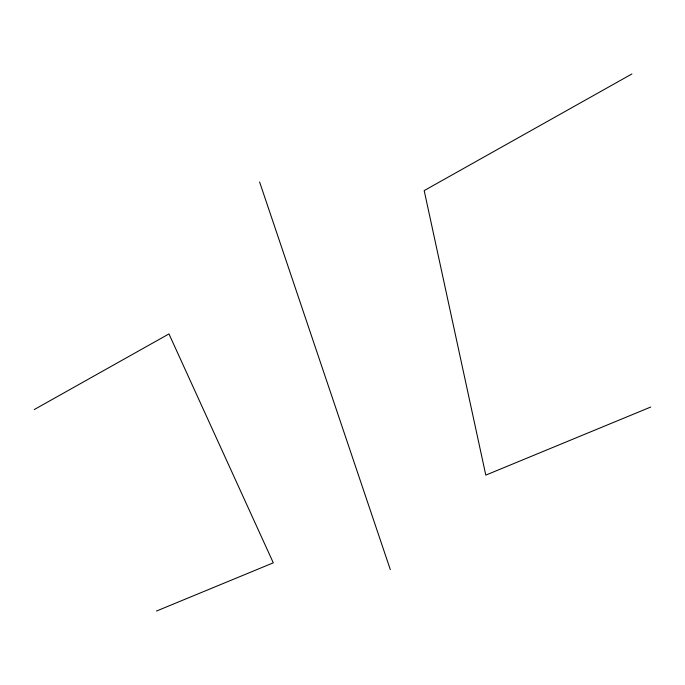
<?xml version="1.0" encoding="UTF-8"?>
<svg xmlns="http://www.w3.org/2000/svg" width="685" height="685" viewBox="0 0 685 685"><rect width="100%" height="100%" fill="white"/><g stroke="black" fill="none" stroke-linecap="round" stroke-linejoin="round"><path stroke-width="1.03" d="M34.25 409.561L168.964 333.92L273.298 562.83L156.488 611.037M631.904 73.963L424.186 190.601L485.802 475.116L650.75 407.036M259.598 181.979L390.313 569.612"/></g></svg>
